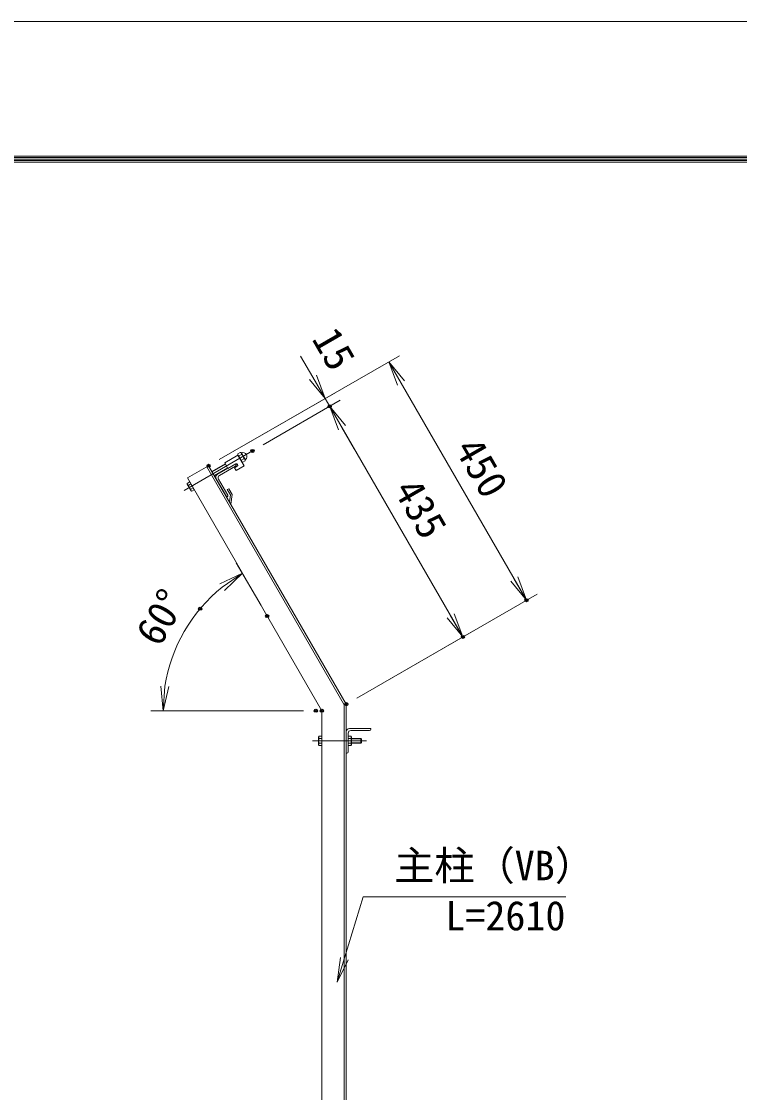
# Model space of a CAD drawing. Units: millimetres at full size. Extents: x -4200 to 4200, y -2970 to 2970.
# Drawn here: x -300 to 873, y 1219 to 2970 of the extents above; entities that cross this region are included whole.
import ezdxf
from ezdxf.enums import TextEntityAlignment as Align

# ---------------------------------------------------------------- set-up
doc = ezdxf.new("R2010")
doc.units = ezdxf.units.MM
doc.header["$LTSCALE"] = 10
doc.header["$PDMODE"] = 32
doc.header["$PDSIZE"] = 5
doc.linetypes.add('USER1', pattern=[50.8, 31.75, -6.35, 6.35, -6.35])
for name, color, linetype, lineweight in [('0-0_D-STR1', 1, 'Continuous', 18), ('0-1_D-BMK', 2, 'USER1', 13), ('0-2_D-STR-DIM', 7, 'Continuous', 13), ('0-3_D-STR3', 3, 'Continuous', 13), ('0-7_D-STR-TXT', 7, 'Continuous', 13), ('0-8_0', 7, 'Continuous', 18), ('0-C_D-TTL', 7, 'Continuous', 18)]:
    doc.layers.add(name, color=color, linetype=linetype, lineweight=lineweight)
doc.layers.add('0-9_Defpoints', color=7, linetype='Continuous')
doc.styles.add('ＭＳ ゴシック', font='')
doc.styles.get('ＭＳ ゴシック').set_extended_font_data('MS Gothic')

# ---------------------------------------------------------------- blocks, each defined once
blk = doc.blocks.new('_Open')
at = {"layer": '0-8_0'}
blk.add_line((-10, 1.667), (0, 0), dxfattribs=at)
blk.add_lwpolyline([(-10, -1.667), (0, 0), (-10, 0)], dxfattribs=at)

msp = doc.modelspace()

# ---------------------------------------------------------------- linework, layer by layer
at = {"layer": '0-0_D-STR1'}
for p, q in [((5.32, 2243.69), (-29.32, 2223.69)), ((226.82, 1853.04), (2.29, 2241.94)), ((230.32, 1853.98), (5.32, 2243.69)), ((49.71, 2246.8), (19.4, 2229.3)), ((49.48, 2243.21), (23.07, 2227.96)), ((50.21, 2245.94), (49.71, 2246.8)), ((190.32, 1843.26), (-29.32, 2223.69)), ((17.57, 2222.47), (35.07, 2192.16)), ((21.42, 2221.81), (36.67, 2195.39)), ((35.94, 2192.66), (35.07, 2192.16)), ((35.94, 2204.65), (38.54, 2206.15)), ((35.94, 2204.65), (40.88, 2196.1)), ((38.54, 2206.15), (44.04, 2196.62)), ((40.88, 2196.1), (39.35, 2184.76)), ((44.04, 2196.62), (41.63, 2180.8)), ((39.35, 2184.76), (41.63, 2180.8)), ((190.32, -306.02), (190.32, 1843.26)), ((226.82, -306.02), (226.82, 1853.04)), ((230.32, -306.02), (230.32, 1853.98)), ((230.32, 1808.98), (230.32, 1773.98)), ((233.32, 1806.48), (233.32, 1775.98)), ((270.32, 1813.98), (235.32, 1813.98)), ((268.32, 1810.98), (237.82, 1810.98)), ((270.32, 1812.98), (270.32, 1813.98)), ((231.32, 1773.98), (230.32, 1773.98))]:
    msp.add_line(p, q, dxfattribs=at)
for centre, radius, start, end in [((48.48, 2244.94), 2, 300, 30), ((21.9, 2224.97), 5, 120, 210), ((25.32, 2224.06), 4.5, 120, 210), ((34.94, 2194.39), 2, 300, 30), ((235.32, 1808.98), 5, 90, 180), ((237.82, 1806.48), 4.5, 90, 180), ((268.32, 1812.98), 2, 270, 0), ((231.32, 1775.98), 2, 270, 0)]:
    msp.add_arc(centre, radius, start, end, dxfattribs=at)
at = {"layer": '0-1_D-BMK'}
for p, q in [((77.11, 2267.82), (-34.81, 2203.2)), ((263.32, 1793.98), (175.32, 1793.98))]:
    msp.add_line(p, q, dxfattribs=at)
at = {"layer": '0-2_D-STR-DIM'}
for p, q in [((22.64, 2253.69), (316.98, 2423.63)), ((175.73, 2388.27), (155.73, 2422.91)), ((299.66, 2413.63), (524.66, 2023.91)), ((22.64, 2253.69), (213.05, 2363.63)), ((94.43, 2277.82), (220.55, 2350.64)), ((94.43, 2277.82), (220.55, 2350.64)), ((195.73, 2353.63), (203.23, 2340.64)), ((203.23, 2340.64), (420.73, 1963.91)), ((223.23, 2305.99), (243.23, 2271.35)), ((91.04, 2015.22), (50.6, 2085.27)), ((247.64, 1863.98), (541.98, 2033.91)), ((247.64, 1863.98), (438.05, 1973.91)), ((160.55, 1843.26), (-89.12, 1843.26))]:
    msp.add_line(p, q, dxfattribs=at)
msp.add_arc((190.32, 1843.26), 259.44, 128.84241, 171.15759, dxfattribs=at)
at = {"layer": '0-3_D-STR3'}
for p, q in [((53.34, 2261.02), (31.69, 2248.52)), ((53.15, 2263.34), (57.05, 2265.59)), ((53.22, 2261.22), (59.39, 2250.53)), ((53.22, 2261.22), (59.39, 2250.53)), ((53.34, 2261.02), (63.34, 2243.7)), ((59.08, 2262.08), (55.18, 2259.83)), ((58.85, 2264.47), (65.02, 2253.78)), ((58.85, 2264.47), (65.02, 2253.78)), ((10.82, 2234.16), (32.69, 2246.79)), ((11.2, 2233.52), (33.06, 2246.14)), ((31.69, 2248.52), (36.94, 2239.43)), ((49.71, 2246.8), (36.94, 2239.43)), ((51.96, 2242.91), (47.85, 2240.53)), ((63.34, 2243.7), (50.35, 2236.2)), ((63.13, 2255.07), (59.23, 2252.82)), ((61.25, 2249.31), (65.15, 2251.56)), ((14.45, 2227.89), (36.31, 2240.51)), ((14.82, 2227.24), (36.69, 2239.86)), ((47.85, 2240.53), (50.35, 2236.2)), ((-25.57, 2217.2), (-29.56, 2214.9)), ((-29.56, 2213.51), (-29.56, 2214.9)), ((-29.56, 2213.51), (-23.26, 2202.59)), ((-23.7, 2213.95), (-27.68, 2211.65)), ((-25.57, 2217.2), (-18.07, 2204.2)), ((-19.94, 2207.45), (-23.93, 2205.15)), ((-23.26, 2202.59), (-22.05, 2201.9)), ((-18.07, 2204.2), (-22.05, 2201.9)), ((185.02, 1800.28), (185.72, 1801.49)), ((185.02, 1800.28), (185.02, 1787.68)), ((185.02, 1787.68), (185.72, 1786.47)), ((190.32, 1801.49), (185.72, 1801.49)), ((190.32, 1797.73), (185.72, 1797.73)), ((190.32, 1790.23), (185.72, 1790.23)), ((190.32, 1786.47), (185.72, 1786.47)), ((190.32, 1801.49), (190.32, 1786.47)), ((233.32, 1801.49), (237.92, 1801.49)), ((233.32, 1801.49), (233.32, 1786.47)), ((233.32, 1797.73), (237.92, 1797.73)), ((233.32, 1790.23), (237.92, 1790.23)), ((233.32, 1786.47), (237.92, 1786.47)), ((238.62, 1800.28), (237.92, 1801.49)), ((238.62, 1787.68), (237.92, 1786.47)), ((238.62, 1800.28), (238.62, 1787.68)), ((238.62, 1797.98), (254.12, 1797.98)), ((238.62, 1797.23), (254.87, 1797.23)), ((238.62, 1790.73), (254.87, 1790.73)), ((238.62, 1789.98), (254.12, 1789.98)), ((254.12, 1797.98), (255.32, 1796.78)), ((254.12, 1797.98), (254.12, 1789.98)), ((254.12, 1789.98), (255.32, 1791.18)), ((255.32, 1796.78), (255.32, 1791.18))]:
    msp.add_line(p, q, dxfattribs=at)
for centre, radius, start, end in [((55.5, 2262.36), 2.54, 157.21089, 262.78911), ((63.87, 2260.18), 8.7, 182.26063, 237.73937), ((56.73, 2263.07), 2.54, 337.21089, 82.78911), ((58.82, 2265.28), 0.5, 219.83916, 292.83194), ((61.53, 2258.83), 6.5, 307.16806, 112.83194), ((54.43, 2254.73), 8.7, 2.26063, 57.73937), ((50.84, 2244.86), 2.25, 300, 120), ((61.58, 2251.84), 2.55, 157.42505, 262.57495), ((62.8, 2252.54), 2.55, 337.42505, 82.57495), ((65.76, 2253.25), 0.5, 127.16806, 193.42019), ((-26.25, 2214.64), 3.32, 175.61585, 244.38415), ((-15.55, 2214.32), 12.42, 192.4121, 227.5879), ((-20.62, 2204.89), 3.32, 175.61585, 244.38415), ((188.46, 1799.61), 3.32, 145.61585, 214.38415), ((197.56, 1793.98), 12.42, 162.4121, 197.5879), ((188.46, 1788.35), 3.32, 145.61585, 214.38415), ((235.18, 1799.61), 3.32, 325.61585, 34.38415), ((235.18, 1788.35), 3.32, 325.61585, 34.38415), ((226.09, 1793.98), 12.42, 342.4121, 17.5879)]:
    msp.add_arc(centre, radius, start, end, dxfattribs=at)
at = {"layer": '0-7_D-STR-TXT'}
msp.add_lwpolyline([(589.09, 1539.13), (257.71, 1539.13), (216.01, 1401.47)], dxfattribs=at)
at = {"layer": '0-9_Defpoints'}
for p in [(203.23, 2340.64), (77.11, 2267.82), (5.32, 2243.69), (524.66, 2023.91), (-8.42, 2010.03), (101.04, 1997.9), (420.73, 1963.91), (230.32, 1853.98), (230.32, 1853.98), (180.55, 1843.26), (190.32, 1843.26)]:
    msp.add_point(p, dxfattribs=at)
at = {"layer": '0-C_D-TTL', "color": 2}
msp.add_lwpolyline([(-4200, 2970), (4200, 2970), (4200, -2970), (-4200, -2970)], close=True, dxfattribs=at)
at = {"layer": '0-C_D-TTL'}
for points in [[(-3930, 2750), (3930, 2750), (3930, -2750), (-3930, -2750)], [(-3927.5, 2747.5), (3927.5, 2747.5), (3927.5, -2747.5), (-3927.5, -2747.5)], [(-3925, 2745), (3925, 2745), (3925, -2745), (-3925, -2745)], [(-3922.5, 2742.5), (3922.5, 2742.5), (3922.5, -2742.5), (-3922.5, -2742.5)], [(-3920, 2740), (3920, 2740), (3920, -2740), (-3920, -2740)]]:
    msp.add_lwpolyline(points, close=True, dxfattribs=at)

# ---------------------------------------------------------------- block references
at = {"layer": '0-2_D-STR-DIM', "xscale": 4, "yscale": 4}
for p, rotation in [((299.66, 2413.63), 120), ((195.73, 2353.63), 300), ((203.23, 2340.64), 120), ((203.23, 2340.64), 120), ((60.6, 2067.95), 34.42121), ((524.66, 2023.91), 300), ((420.73, 1963.91), 300), ((-69.12, 1843.26), 265.57879)]:
    msp.add_blockref('_Open', p, dxfattribs=dict(at, rotation=rotation))
at = {"layer": '0-7_D-STR-TXT', "xscale": 4, "yscale": 4, "rotation": 253.14944}
msp.add_blockref('_Open', (215.43, 1399.56), dxfattribs=at)

# ---------------------------------------------------------------- texts
at = {"layer": '0-2_D-STR-DIM', "style": 'ＭＳ ゴシック'}
for s, rotation, p in [('15', 300, (160.53, 2443.92)), ('450', 300, (393.75, 2264.15)), ('435', 300, (293.9, 2197.09)), ('60°', 60, (-62.24, 1938.2))]:
    msp.add_text(s, height=48.09, rotation=rotation, dxfattribs=at).set_placement(p, align=Align.BOTTOM_LEFT)
at = {"layer": '0-7_D-STR-TXT', "style": 'ＭＳ ゴシック'}
for s, p in [('主柱（VB）', (308.63, 1551.72)), ('L=2610', (392.01, 1469.81))]:
    msp.add_text(s, height=48.09, dxfattribs=at).set_placement(p, align=Align.BOTTOM_LEFT)

doc.saveas('drawing.dxf')
